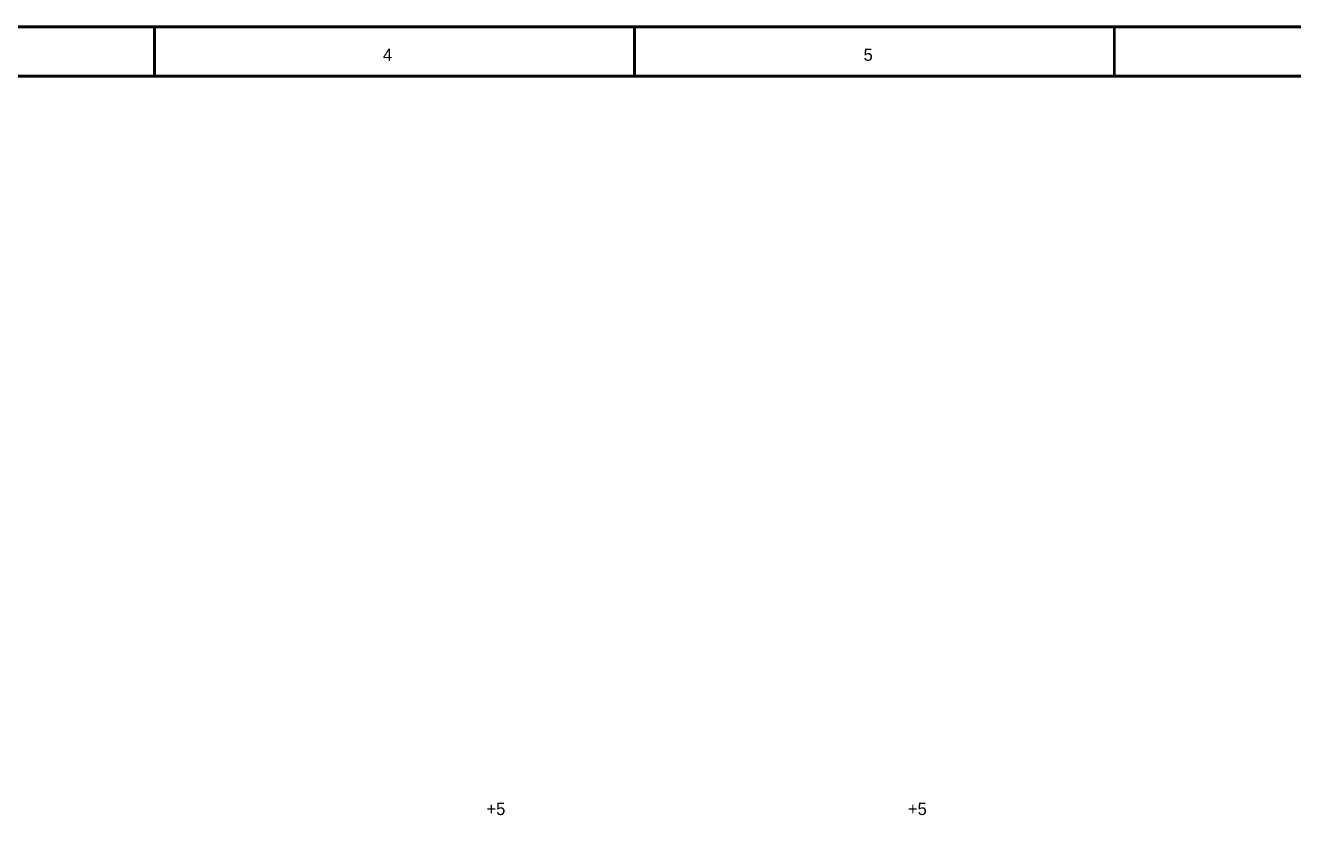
# Model space of a CAD drawing. Header units: millimetres. Extents: x 0 to 15.5, y 0 to 11.1.
# Drawn here: x 5.29 to 10.41, y 7.91 to 11.1 of the extents above; entities that cross this region are included whole.
import ezdxf

# ---------------------------------------------------------------- set-up
doc = ezdxf.new("R2010")
doc.units = ezdxf.units.MM
doc.header["$MEASUREMENT"] = 0
doc.layers.add('Sheet', color=255, linetype='Continuous')

msp = doc.modelspace()

# ---------------------------------------------------------------- linework, layer by layer
at = {"layer": 'Sheet'}
for points, const_width in [([(0, 11.0981), (15.5, 11.0981), (15.5, 0.0012), (0, 0.0012), (0, 11.0981)], 0.0118), ([(0, 11.0981), (0, 0.0012), (15.5, 0.0012), (15.5, 11.0981), (0, 11.0981), (0, 11.0981)], 0.0039), ([(0.2002, 10.8986), (15.3004, 10.8986), (15.3004, 0.2008), (0.2002, 0.2008), (0.2002, 10.8986)], 0.0118), ([(0.2002, 10.8986), (0.2002, 0.2008), (15.3004, 0.2008), (15.3004, 10.8986), (0.2002, 10.8986), (0.2002, 10.8986)], 0.0039)]:
    msp.add_lwpolyline(points, close=True, dxfattribs=dict(at, const_width=const_width))
at = {"layer": 'Sheet', "const_width": 0.0118}
for points in [[(5.8125, 11.0981), (5.8125, 10.8986)], [(7.75, 11.0981), (7.75, 10.8986)], [(9.6875, 11.0981), (9.6875, 10.8986)]]:
    msp.add_lwpolyline(points, dxfattribs=at)

# ---------------------------------------------------------------- texts
at = {"layer": 'Sheet'}
for s, height, p in [('4', 0.0497, (6.7352, 10.9608)), ('5', 0.0497, (8.6752, 10.9608)), ('+5', 0.04973, (7.1531, 7.9172)), ('+5', 0.04973, (8.8543, 7.9172))]:
    msp.add_text(s, height=height, dxfattribs=at).set_placement(p)

doc.saveas('drawing.dxf')
